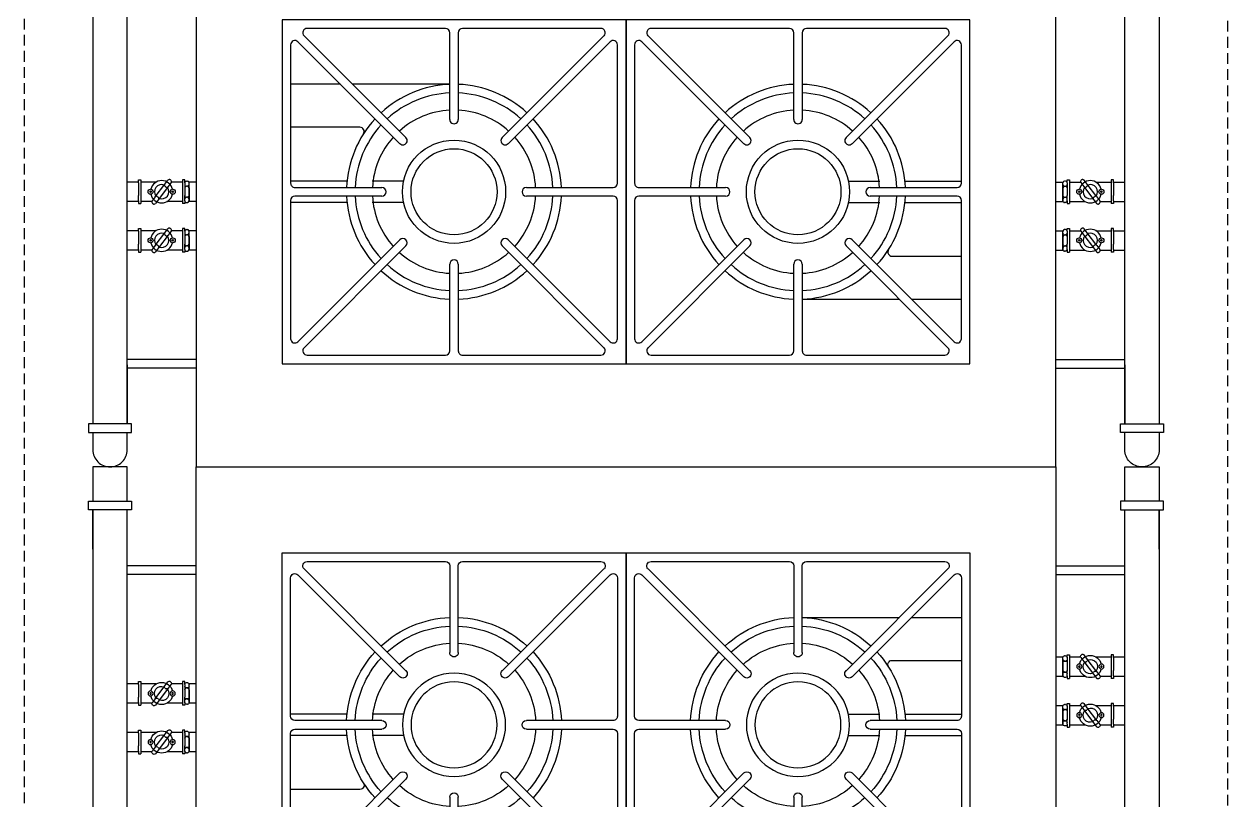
# Model space of a CAD drawing. Header units: millimetres. Extents: x -18806 to 201070, y -25046 to 92854.
# Drawn here: x 166193 to 167593, y -9469 to -8567 of the extents above; entities that cross this region are included whole.
import ezdxf

# ---------------------------------------------------------------- set-up
doc = ezdxf.new("R2010")
doc.units = ezdxf.units.MM
doc.header["$LTSCALE"] = 50
doc.linetypes.add('HIDDEN', pattern=[0.375, 0.25, -0.125])
for name, color, linetype in [('LAYA', 8, 'Continuous'), ('LAYC', 4, 'Continuous'), ('LAYH', 7, 'Continuous')]:
    doc.layers.add(name, color=color, linetype=linetype)

# ---------------------------------------------------------------- blocks, each defined once
blk = doc.blocks.new('Fg_440')
at = {"layer": 'LAYA'}
for p, q in [((0.0956, 1.12), (0.05, 1.12)), ((0.115, 1), (0.115, 1.08)), ((0.125, 1), (0.125, 1.08)), ((0.2522, 1.0669), (0.2522, 1.08)), ((0.2747, 1.0669), (0.2747, 1.08)), ((0.3088, 1.0669), (0.3088, 1.08)), ((0.3313, 1.0669), (0.3313, 1.08)), ((0.2497, 1.0669), (0.2497, 1.0644)), ((0.2529, 1.0669), (0.2497, 1.0669)), ((0.2497, 1.0644), (0.2772, 1.0644)), ((0.2522, 1.0462), (0.2522, 1.0644)), ((0.2529, 1.0669), (0.2591, 1.0669)), ((0.2591, 1.0669), (0.2679, 1.0669)), ((0.274, 1.0669), (0.2679, 1.0669)), ((0.274, 1.0669), (0.2772, 1.0669)), ((0.2747, 1.0513), (0.2747, 1.0644)), ((0.2772, 1.0669), (0.2772, 1.0644)), ((0.3095, 1.0669), (0.3063, 1.0669)), ((0.3063, 1.0669), (0.3063, 1.0644)), ((0.3063, 1.0644), (0.3338, 1.0644)), ((0.3088, 1.0462), (0.3088, 1.0644)), ((0.3095, 1.0669), (0.3156, 1.0669)), ((0.3156, 1.0669), (0.3244, 1.0669)), ((0.3305, 1.0669), (0.3244, 1.0669)), ((0.3305, 1.0669), (0.3338, 1.0669)), ((0.3313, 1.0513), (0.3313, 1.0644)), ((0.3338, 1.0669), (0.3338, 1.0644)), ((0.2696, 1.0475), (0.2742, 1.051)), ((0.3261, 1.0475), (0.3307, 1.051)), ((0.2547, 1.0363), (0.25, 1.0327)), ((0.2696, 1.0475), (0.2547, 1.0363)), ((0.2575, 1.0326), (0.2724, 1.0438)), ((0.2724, 1.0438), (0.277, 1.0473)), ((0.3112, 1.0363), (0.3065, 1.0327)), ((0.3261, 1.0475), (0.3112, 1.0363)), ((0.314, 1.0326), (0.3289, 1.0438)), ((0.3289, 1.0438), (0.3335, 1.0473)), ((0.2522, 1.0156), (0.2522, 1.0287)), ((0.2528, 1.029), (0.2575, 1.0326)), ((0.2747, 1.0156), (0.2747, 1.0338)), ((0.3088, 1.0156), (0.3088, 1.0287)), ((0.3093, 1.029), (0.314, 1.0326)), ((0.3313, 1.0156), (0.3313, 1.0338)), ((0.2497, 1.0156), (0.2772, 1.0156)), ((0.2497, 1.0131), (0.2497, 1.0156)), ((0.2529, 1.0131), (0.2497, 1.0131)), ((0.2509, 1.0111), (0.2509, 1.0101)), ((0.2522, 1), (0.2522, 1.0082)), ((0.2529, 1.0131), (0.2591, 1.0131)), ((0.2591, 1.0081), (0.2529, 1.0081)), ((0.2571, 1.0101), (0.2571, 1.0111)), ((0.2591, 1.0131), (0.2679, 1.0131)), ((0.274, 1.0081), (0.2591, 1.0081)), ((0.2591, 1.0081), (0.2679, 1.0081)), ((0.274, 1.0131), (0.2679, 1.0131)), ((0.2679, 1.0081), (0.274, 1.0081)), ((0.2699, 1.0101), (0.2699, 1.0111)), ((0.274, 1.0131), (0.2772, 1.0131)), ((0.2747, 1), (0.2747, 1.0082)), ((0.276, 1.0111), (0.276, 1.0101)), ((0.2772, 1.0131), (0.2772, 1.0156)), ((0.3063, 1.0131), (0.3063, 1.0156)), ((0.3063, 1.0156), (0.3338, 1.0156)), ((0.3095, 1.0131), (0.3063, 1.0131)), ((0.3075, 1.0111), (0.3075, 1.0101)), ((0.3088, 1), (0.3088, 1.0082)), ((0.3095, 1.0131), (0.3156, 1.0131)), ((0.3156, 1.0081), (0.3095, 1.0081)), ((0.3136, 1.0101), (0.3136, 1.0111)), ((0.3156, 1.0131), (0.3244, 1.0131)), ((0.3156, 1.0081), (0.3244, 1.0081)), ((0.3305, 1.0081), (0.3156, 1.0081)), ((0.3305, 1.0131), (0.3244, 1.0131)), ((0.3244, 1.0081), (0.3305, 1.0081)), ((0.3264, 1.0101), (0.3264, 1.0111)), ((0.3305, 1.0131), (0.3338, 1.0131)), ((0.3313, 1), (0.3313, 1.0082)), ((0.3325, 1.0111), (0.3325, 1.0101)), ((0.3338, 1.0131), (0.3338, 1.0156)), ((0.29, 0.89), (0.1291, 0.89)), ((0.2875, 0.825), (0.2875, 0.89)), ((0.295, 0.7841), (0.295, 0.885)), ((0.305, 0.885), (0.305, 0.7841)), ((0.4709, 0.89), (0.31, 0.89)), ((0.3125, 0.825), (0.3125, 0.89)), ((0.375, 0.8095), (0.375, 0.89)), ((0.11, 0.8709), (0.11, 0.71)), ((0.237, 0.7559), (0.1185, 0.8744)), ((0.1256, 0.8815), (0.2441, 0.763)), ((0.3559, 0.763), (0.4744, 0.8815)), ((0.4815, 0.8744), (0.363, 0.7559)), ((0.2875, 0.7587), (0.2875, 0.795)), ((0.3125, 0.7587), (0.3125, 0.795)), ((0.115, 0.705), (0.2159, 0.705)), ((0.3841, 0.705), (0.485, 0.705)), ((0.11, 0.69), (0.11, 0.5291)), ((0.2159, 0.695), (0.115, 0.695)), ((0.485, 0.695), (0.3841, 0.695)), ((0.1185, 0.5256), (0.237, 0.6441)), ((0.363, 0.6441), (0.4815, 0.5256)), ((0.2441, 0.637), (0.1256, 0.5185)), ((0.4744, 0.5185), (0.3559, 0.637)), ((0.295, 0.515), (0.295, 0.6159)), ((0.305, 0.6159), (0.305, 0.515)), ((0.1291, 0.51), (0.29, 0.51)), ((0.31, 0.51), (0.4709, 0.51)), ((0.29, 0.49), (0.1291, 0.49)), ((0.1256, 0.4815), (0.2441, 0.363)), ((0.295, 0.3841), (0.295, 0.485)), ((0.305, 0.485), (0.305, 0.3841)), ((0.4709, 0.49), (0.31, 0.49)), ((0.3559, 0.363), (0.4744, 0.4815)), ((0.11, 0.4709), (0.11, 0.31)), ((0.237, 0.3559), (0.1185, 0.4744)), ((0.4815, 0.4744), (0.363, 0.3559)), ((0.115, 0.305), (0.2159, 0.305)), ((0.2159, 0.295), (0.115, 0.295)), ((0.175, 0.295), (0.175, 0.1821)), ((0.3841, 0.305), (0.485, 0.305)), ((0.485, 0.295), (0.3841, 0.295)), ((0.11, 0.29), (0.11, 0.1291)), ((0.1185, 0.1256), (0.237, 0.2441)), ((0.2875, 0.2413), (0.2875, 0.205)), ((0.3125, 0.2413), (0.3125, 0.205)), ((0.363, 0.2441), (0.4815, 0.1256)), ((0.2441, 0.237), (0.1256, 0.1185)), ((0.4744, 0.1185), (0.3559, 0.237)), ((0.295, 0.115), (0.295, 0.2159)), ((0.305, 0.2159), (0.305, 0.115)), ((0.225, 0.1905), (0.225, 0.11)), ((0.2875, 0.175), (0.2875, 0.11)), ((0.3125, 0.175), (0.3125, 0.11)), ((0.175, 0.1679), (0.175, 0.11)), ((0.1291, 0.11), (0.29, 0.11)), ((0.31, 0.11), (0.4709, 0.11)), ((0.115, 0), (0.115, -0.08)), ((0.125, 0), (0.125, -0.08)), ((0.221, 0), (0.221, -0.0082)), ((0.2435, 0), (0.2435, -0.0082)), ((0.2775, 0), (0.2775, -0.0082)), ((0.3, 0), (0.3, -0.0082)), ((0.2185, -0.0131), (0.2185, -0.0156)), ((0.2217, -0.0131), (0.2185, -0.0131)), ((0.2197, -0.0111), (0.2197, -0.0101)), ((0.2278, -0.0081), (0.2217, -0.0081)), ((0.2217, -0.0131), (0.2278, -0.0131)), ((0.2258, -0.0101), (0.2258, -0.0111)), ((0.2278, -0.0081), (0.2367, -0.0081)), ((0.2428, -0.0081), (0.2278, -0.0081)), ((0.2278, -0.0131), (0.2367, -0.0131)), ((0.2367, -0.0081), (0.2428, -0.0081)), ((0.2428, -0.0131), (0.2367, -0.0131)), ((0.2387, -0.0101), (0.2387, -0.0111)), ((0.2428, -0.0131), (0.246, -0.0131)), ((0.2448, -0.0111), (0.2448, -0.0101)), ((0.246, -0.0131), (0.246, -0.0156)), ((0.2782, -0.0131), (0.275, -0.0131)), ((0.275, -0.0131), (0.275, -0.0156)), ((0.2762, -0.0111), (0.2762, -0.0101)), ((0.2843, -0.0081), (0.2782, -0.0081)), ((0.2782, -0.0131), (0.2843, -0.0131)), ((0.2823, -0.0101), (0.2823, -0.0111)), ((0.2993, -0.0081), (0.2843, -0.0081)), ((0.2843, -0.0081), (0.2932, -0.0081)), ((0.2843, -0.0131), (0.2932, -0.0131)), ((0.2932, -0.0081), (0.2993, -0.0081)), ((0.2993, -0.0131), (0.2932, -0.0131)), ((0.2952, -0.0101), (0.2952, -0.0111)), ((0.2993, -0.0131), (0.3025, -0.0131)), ((0.3013, -0.0111), (0.3013, -0.0101)), ((0.3025, -0.0131), (0.3025, -0.0156)), ((0.2185, -0.0156), (0.246, -0.0156)), ((0.221, -0.0156), (0.221, -0.0287)), ((0.2435, -0.0156), (0.2435, -0.0338)), ((0.275, -0.0156), (0.3025, -0.0156)), ((0.2775, -0.0156), (0.2775, -0.0287)), ((0.3, -0.0156), (0.3, -0.0338)), ((0.2234, -0.0363), (0.2187, -0.0327)), ((0.2215, -0.029), (0.2262, -0.0326)), ((0.2383, -0.0475), (0.2234, -0.0363)), ((0.2262, -0.0326), (0.2411, -0.0438)), ((0.28, -0.0363), (0.2752, -0.0327)), ((0.278, -0.029), (0.2827, -0.0326)), ((0.2948, -0.0475), (0.28, -0.0363)), ((0.2827, -0.0326), (0.2976, -0.0438)), ((0.221, -0.0462), (0.221, -0.0644)), ((0.2383, -0.0475), (0.243, -0.051)), ((0.2411, -0.0438), (0.2458, -0.0473)), ((0.2435, -0.0513), (0.2435, -0.0644)), ((0.2775, -0.0462), (0.2775, -0.0644)), ((0.2948, -0.0475), (0.2995, -0.051)), ((0.2976, -0.0438), (0.3023, -0.0473)), ((0.3, -0.0513), (0.3, -0.0644)), ((0.2185, -0.0644), (0.246, -0.0644)), ((0.2185, -0.0669), (0.2185, -0.0644)), ((0.2217, -0.0669), (0.2185, -0.0669)), ((0.221, -0.0669), (0.221, -0.08)), ((0.2217, -0.0669), (0.2278, -0.0669)), ((0.2278, -0.0669), (0.2367, -0.0669)), ((0.2428, -0.0669), (0.2367, -0.0669)), ((0.2428, -0.0669), (0.246, -0.0669)), ((0.2435, -0.0669), (0.2435, -0.08)), ((0.246, -0.0669), (0.246, -0.0644)), ((0.275, -0.0669), (0.275, -0.0644)), ((0.275, -0.0644), (0.3025, -0.0644)), ((0.2782, -0.0669), (0.275, -0.0669)), ((0.2775, -0.0669), (0.2775, -0.08)), ((0.2782, -0.0669), (0.2843, -0.0669)), ((0.2843, -0.0669), (0.2932, -0.0669)), ((0.2993, -0.0669), (0.2932, -0.0669)), ((0.2993, -0.0669), (0.3025, -0.0669)), ((0.3, -0.0669), (0.3, -0.08)), ((0.3025, -0.0669), (0.3025, -0.0644)), ((0.0956, -0.12), (0.05, -0.12))]:
    blk.add_line(p, q, dxfattribs=at)
for points in [[(0.05, 1.075), (0.05, 1.125), (0.04, 1.125), (0.04, 1.075)], [(0.5, 0.5), (0.5, 0.9), (0.1, 0.9), (0.1, 0.5)], [(0.1, 0.5), (0.1, 0.1), (0.5, 0.1), (0.5, 0.5)], [(0.05, -0.075), (0.05, -0.125), (0.04, -0.125), (0.04, -0.075)]]:
    blk.add_lwpolyline(points, close=True, dxfattribs=at)
for points in [[(0.04, 1.08), (0, 1.08), (0, 1.12), (0.04, 1.12)], [(0.05, 1.12), (0.95, 1.12)], [(0.95, 1.08), (0.05, 1.08)], [(0.04, -0.08), (0, -0.08), (0, -0.12), (0.04, -0.12)], [(0.95, -0.08), (0.05, -0.08)], [(0.05, -0.12), (0.95, -0.12)]]:
    blk.add_lwpolyline(points, dxfattribs=at)
for centre, radius in [((0.2635, 1.0529), 0.00289), ((0.2635, 1.0529), 0.00089), ((0.32, 1.0529), 0.00289), ((0.32, 1.0529), 0.00089), ((0.2635, 1.0271), 0.00289), ((0.2635, 1.0271), 0.00089), ((0.32, 1.0271), 0.00289), ((0.32, 1.0271), 0.00089), ((0.3, 0.7), 0.06), ((0.3, 0.7), 0.05), ((0.3, 0.3), 0.06), ((0.3, 0.3), 0.05), ((0.2322, -0.0271), 0.00289), ((0.2322, -0.0271), 0.00089), ((0.2887, -0.0271), 0.00289), ((0.2887, -0.0271), 0.00089), ((0.2322, -0.0529), 0.00289), ((0.2322, -0.0529), 0.00089), ((0.2887, -0.0529), 0.00289), ((0.2887, -0.0529), 0.00089)]:
    blk.add_circle(centre, radius, dxfattribs=at)
for centre, radius, start, end in [((0.2635, 1.04), 0.0129, 102.8958, 257.1042), ((0.2635, 1.04), 0.0129, 282.8958, 77.1042), ((0.2754, 1.0494), 0.002, 38.1717, 126.9871), ((0.2635, 1.04), 0.0172, 35.8026, 38.1717), ((0.2758, 1.0489), 0.002, 306.9871, 35.8026), ((0.32, 1.04), 0.0129, 102.8958, 257.1042), ((0.32, 1.04), 0.0129, 282.8958, 77.1042), ((0.3319, 1.0494), 0.002, 38.1717, 126.9871), ((0.32, 1.04), 0.0172, 35.8026, 38.1717), ((0.3323, 1.0489), 0.002, 306.9871, 35.8026), ((0.2559, 1.0347), 0.002, 34.0483, 126.9871), ((0.2635, 1.04), 0.00831, 53.1639, 200.8104), ((0.2635, 1.04), 0.00831, 233.1639, 20.8104), ((0.2708, 1.0459), 0.002, 126.9871, 218.4873), ((0.2558, 1.034), 0.0172, 36.6121, 38.4873), ((0.2712, 1.0454), 0.002, 216.6121, 306.9871), ((0.3124, 1.0347), 0.002, 34.0483, 126.9871), ((0.32, 1.04), 0.00831, 53.1639, 200.8104), ((0.32, 1.04), 0.00831, 233.1639, 20.8104), ((0.3273, 1.0459), 0.002, 126.9871, 218.4873), ((0.3123, 1.034), 0.0172, 36.6121, 38.4873), ((0.3277, 1.0454), 0.002, 216.6121, 306.9871), ((0.2512, 1.0311), 0.002, 126.9871, 215.8026), ((0.2635, 1.04), 0.0172, 215.8026, 218.1717), ((0.2516, 1.0306), 0.002, 218.1717, 306.9871), ((0.2563, 1.0342), 0.002, 306.9871, 35.9245), ((0.2718, 1.0454), 0.0172, 214.0483, 215.9245), ((0.3077, 1.0311), 0.002, 126.9871, 215.8026), ((0.32, 1.04), 0.0172, 215.8026, 218.1717), ((0.3081, 1.0306), 0.002, 218.1717, 306.9871), ((0.3128, 1.0342), 0.002, 306.9871, 35.9245), ((0.3283, 1.0454), 0.0172, 214.0483, 215.9245), ((0.2529, 1.0111), 0.002, 90, 180), ((0.2529, 1.0101), 0.002, 180, 270), ((0.2551, 1.0111), 0.002, 0, 90), ((0.2551, 1.0101), 0.002, 270, 0), ((0.2591, 1.0111), 0.002, 90, 180), ((0.2591, 1.0101), 0.002, 180, 270), ((0.2679, 1.0111), 0.002, 0, 90), ((0.2679, 1.0101), 0.002, 270, 0), ((0.2719, 1.0111), 0.002, 90, 180), ((0.2719, 1.0101), 0.002, 180, 270), ((0.274, 1.0111), 0.002, 0, 90), ((0.274, 1.0101), 0.002, 270, 0), ((0.3095, 1.0111), 0.002, 90, 180), ((0.3095, 1.0101), 0.002, 180, 270), ((0.3116, 1.0111), 0.002, 0, 90), ((0.3116, 1.0101), 0.002, 270, 0), ((0.3156, 1.0111), 0.002, 90, 180), ((0.3156, 1.0101), 0.002, 180, 270), ((0.3244, 1.0111), 0.002, 0, 90), ((0.3244, 1.0101), 0.002, 270, 0), ((0.3284, 1.0111), 0.002, 90, 180), ((0.3284, 1.0101), 0.002, 180, 270), ((0.3305, 1.0111), 0.002, 0, 90), ((0.3305, 1.0101), 0.002, 270, 0), ((0.1291, 0.885), 0.005, 90, 225), ((0.29, 0.885), 0.005, 0, 90), ((0.31, 0.885), 0.005, 90, 180), ((0.115, 0.8709), 0.005, 45, 180), ((0.3, 0.7), 0.125, 92.2924, 132.7076), ((0.3, 0.7), 0.115, 92.4919, 132.5081), ((0.3, 0.7), 0.125, 47.2924, 87.7076), ((0.3, 0.7), 0.115, 47.4919, 87.5081), ((0.37, 0.8095), 0.005, 237.421, 0), ((0.3, 0.7), 0.125, 137.2924, 177.7076), ((0.3, 0.7), 0.095, 93.017, 131.983), ((0.3, 0.7841), 0.005, 180, 0), ((0.3, 0.7), 0.095, 48.017, 86.983), ((0.3, 0.7), 0.115, 137.4919, 177.5081), ((0.3, 0.7), 0.115, 2.4919, 42.5081), ((0.3, 0.7), 0.095, 138.017, 176.983), ((0.2405, 0.7595), 0.005, 225, 45), ((0.3595, 0.7595), 0.005, 135, 315), ((0.3, 0.7), 0.095, 3.017, 41.983), ((0.115, 0.71), 0.005, 180, 270), ((0.2159, 0.7), 0.005, 270, 90), ((0.3841, 0.7), 0.005, 90, 270), ((0.115, 0.69), 0.005, 90, 180), ((0.3, 0.7), 0.125, 182.2924, 222.7076), ((0.3, 0.7), 0.115, 182.4919, 222.5081), ((0.3, 0.7), 0.095, 183.017, 221.983), ((0.3, 0.7), 0.095, 318.017, 356.983), ((0.3, 0.7), 0.115, 317.4919, 357.5081), ((0.2405, 0.6405), 0.005, 315, 135), ((0.3595, 0.6405), 0.005, 45, 225), ((0.3, 0.7), 0.095, 228.017, 266.983), ((0.3, 0.6159), 0.005, 0, 180), ((0.3, 0.7), 0.095, 273.017, 311.983), ((0.3, 0.7), 0.125, 227.2924, 267.7076), ((0.3, 0.7), 0.115, 227.4919, 267.5081), ((0.3, 0.7), 0.115, 272.4919, 312.5081), ((0.3, 0.7), 0.125, 272.2924, 312.7076), ((0.115, 0.5291), 0.005, 180, 315), ((0.1291, 0.515), 0.005, 135, 270), ((0.29, 0.515), 0.005, 270, 0), ((0.31, 0.515), 0.005, 180, 270), ((0.1291, 0.485), 0.005, 90, 225), ((0.29, 0.485), 0.005, 0, 90), ((0.31, 0.485), 0.005, 90, 180), ((0.115, 0.4709), 0.005, 45, 180), ((0.3, 0.3), 0.125, 92.2924, 132.7076), ((0.3, 0.3), 0.125, 47.2924, 87.7076), ((0.3, 0.3), 0.115, 92.4919, 132.5081), ((0.3, 0.3), 0.115, 47.4919, 87.5081), ((0.3, 0.3), 0.095, 93.017, 131.983), ((0.3, 0.3), 0.095, 48.017, 86.983), ((0.3, 0.3), 0.125, 137.2924, 177.7076), ((0.3, 0.3841), 0.005, 180, 0), ((0.3, 0.3), 0.115, 137.4919, 177.5081), ((0.3, 0.3), 0.115, 2.4919, 42.5081), ((0.3, 0.3), 0.095, 138.017, 176.983), ((0.2405, 0.3595), 0.005, 225, 45), ((0.3595, 0.3595), 0.005, 135, 315), ((0.3, 0.3), 0.095, 3.017, 41.983), ((0.115, 0.31), 0.005, 180, 270), ((0.115, 0.29), 0.005, 90, 180), ((0.3, 0.3), 0.125, 182.2924, 222.7076), ((0.3, 0.3), 0.115, 182.4919, 222.5081), ((0.3, 0.3), 0.095, 183.017, 221.983), ((0.2159, 0.3), 0.005, 270, 90), ((0.3, 0.3), 0.095, 318.017, 356.983), ((0.3841, 0.3), 0.005, 90, 270), ((0.3, 0.3), 0.115, 317.4919, 357.5081), ((0.2405, 0.2405), 0.005, 315, 135), ((0.3595, 0.2405), 0.005, 45, 225), ((0.3, 0.3), 0.095, 228.017, 266.983), ((0.3, 0.3), 0.095, 273.017, 311.983), ((0.3, 0.3), 0.115, 227.4919, 267.5081), ((0.3, 0.2159), 0.005, 0, 180), ((0.3, 0.3), 0.115, 272.4919, 312.5081), ((0.3, 0.3), 0.125, 227.2924, 267.7076), ((0.3, 0.3), 0.125, 272.2924, 312.7076), ((0.23, 0.1905), 0.005, 57.421, 180), ((0.115, 0.1291), 0.005, 180, 315), ((0.1291, 0.115), 0.005, 135, 270), ((0.29, 0.115), 0.005, 270, 0), ((0.31, 0.115), 0.005, 180, 270), ((0.2217, -0.0101), 0.002, 90, 180), ((0.2217, -0.0111), 0.002, 180, 270), ((0.2238, -0.0101), 0.002, 0, 90), ((0.2238, -0.0111), 0.002, 270, 0), ((0.2278, -0.0101), 0.002, 90, 180), ((0.2278, -0.0111), 0.002, 180, 270), ((0.2367, -0.0101), 0.002, 0, 90), ((0.2367, -0.0111), 0.002, 270, 0), ((0.2407, -0.0101), 0.002, 90, 180), ((0.2407, -0.0111), 0.002, 180, 270), ((0.2428, -0.0101), 0.002, 0, 90), ((0.2428, -0.0111), 0.002, 270, 0), ((0.2782, -0.0101), 0.002, 90, 180), ((0.2782, -0.0111), 0.002, 180, 270), ((0.2803, -0.0101), 0.002, 0, 90), ((0.2803, -0.0111), 0.002, 270, 0), ((0.2843, -0.0101), 0.002, 90, 180), ((0.2843, -0.0111), 0.002, 180, 270), ((0.2932, -0.0101), 0.002, 0, 90), ((0.2932, -0.0111), 0.002, 270, 0), ((0.2972, -0.0101), 0.002, 90, 180), ((0.2972, -0.0111), 0.002, 180, 270), ((0.2993, -0.0101), 0.002, 0, 90), ((0.2993, -0.0111), 0.002, 270, 0), ((0.2322, -0.04), 0.0129, 102.8958, 257.1042), ((0.2322, -0.04), 0.0129, 282.8958, 77.1042), ((0.2887, -0.04), 0.0129, 102.8958, 257.1042), ((0.2887, -0.04), 0.0129, 282.8958, 77.1042), ((0.2199, -0.0311), 0.002, 144.1974, 233.0129), ((0.2322, -0.04), 0.0172, 141.8283, 144.1974), ((0.2203, -0.0306), 0.002, 53.0129, 141.8283), ((0.2246, -0.0347), 0.002, 233.0129, 325.9517), ((0.2322, -0.04), 0.00831, 159.1896, 306.8361), ((0.225, -0.0342), 0.002, 324.0755, 53.0129), ((0.2405, -0.0454), 0.0172, 144.0755, 145.9517), ((0.2322, -0.04), 0.00831, 339.1896, 126.8361), ((0.2764, -0.0311), 0.002, 144.1974, 233.0129), ((0.2887, -0.04), 0.0172, 141.8283, 144.1974), ((0.2768, -0.0306), 0.002, 53.0129, 141.8283), ((0.2812, -0.0347), 0.002, 233.0129, 325.9517), ((0.2887, -0.04), 0.00831, 159.1896, 306.8361), ((0.2815, -0.0342), 0.002, 324.0755, 53.0129), ((0.2971, -0.0454), 0.0172, 144.0755, 145.9517), ((0.2887, -0.04), 0.00831, 339.1896, 126.8361), ((0.2395, -0.0459), 0.002, 141.5127, 233.0129), ((0.2245, -0.034), 0.0172, 321.5127, 323.3879), ((0.2399, -0.0454), 0.002, 53.0129, 143.3879), ((0.2442, -0.0494), 0.002, 233.0129, 321.8283), ((0.2322, -0.04), 0.0172, 321.8283, 324.1974), ((0.2446, -0.0489), 0.002, 324.1974, 53.0129), ((0.2961, -0.0459), 0.002, 141.5127, 233.0129), ((0.281, -0.034), 0.0172, 321.5127, 323.3879), ((0.2964, -0.0454), 0.002, 53.0129, 143.3879), ((0.3007, -0.0494), 0.002, 233.0129, 321.8283), ((0.3011, -0.0489), 0.002, 324.1974, 53.0129), ((0.2887, -0.04), 0.0172, 321.8283, 324.1974)]:
    blk.add_arc(centre, radius, start, end, dxfattribs=at)
at = {"layer": 'LAYC'}
blk.add_lwpolyline([(1, 0), (1, 1), (0, 1), (0, 0)], close=True, dxfattribs=at)
blk = doc.blocks.new('Fg_460')
at = {"layer": 'LAYA'}
for p, q in [((-0.0956, 1.12), (-0.05, 1.12)), ((-0.3313, 1.0669), (-0.3313, 1.08)), ((-0.3088, 1.0669), (-0.3088, 1.08)), ((-0.2747, 1.0669), (-0.2747, 1.08)), ((-0.2522, 1.0669), (-0.2522, 1.08)), ((-0.125, 1), (-0.125, 1.08)), ((-0.1187, 1.08), (-0.05, 1.08)), ((-0.115, 1), (-0.115, 1.08)), ((-0.3338, 1.0669), (-0.3338, 1.0644)), ((-0.3305, 1.0669), (-0.3338, 1.0669)), ((-0.3338, 1.0644), (-0.3062, 1.0644)), ((-0.3313, 1.0462), (-0.3313, 1.0644)), ((-0.3305, 1.0669), (-0.3244, 1.0669)), ((-0.3244, 1.0669), (-0.3156, 1.0669)), ((-0.3095, 1.0669), (-0.3156, 1.0669)), ((-0.3095, 1.0669), (-0.3062, 1.0669)), ((-0.3088, 1.0513), (-0.3088, 1.0644)), ((-0.3062, 1.0669), (-0.3062, 1.0644)), ((-0.274, 1.0669), (-0.2772, 1.0669)), ((-0.2772, 1.0669), (-0.2772, 1.0644)), ((-0.2772, 1.0644), (-0.2497, 1.0644)), ((-0.2747, 1.0462), (-0.2747, 1.0644)), ((-0.274, 1.0669), (-0.2679, 1.0669)), ((-0.2679, 1.0669), (-0.2591, 1.0669)), ((-0.2529, 1.0669), (-0.2591, 1.0669)), ((-0.2529, 1.0669), (-0.2497, 1.0669)), ((-0.2522, 1.0513), (-0.2522, 1.0644)), ((-0.2497, 1.0669), (-0.2497, 1.0644)), ((-0.3139, 1.0475), (-0.3093, 1.051)), ((-0.2574, 1.0475), (-0.2528, 1.051)), ((-0.3288, 1.0363), (-0.3335, 1.0327)), ((-0.3139, 1.0475), (-0.3288, 1.0363)), ((-0.326, 1.0326), (-0.3111, 1.0438)), ((-0.3111, 1.0438), (-0.3065, 1.0473)), ((-0.2723, 1.0363), (-0.277, 1.0327)), ((-0.2574, 1.0475), (-0.2723, 1.0363)), ((-0.2695, 1.0326), (-0.2546, 1.0438)), ((-0.2546, 1.0438), (-0.25, 1.0473)), ((-0.3313, 1.0156), (-0.3313, 1.0287)), ((-0.3307, 1.029), (-0.326, 1.0326)), ((-0.3088, 1.0156), (-0.3088, 1.0338)), ((-0.2747, 1.0156), (-0.2747, 1.0287)), ((-0.2742, 1.029), (-0.2695, 1.0326)), ((-0.2522, 1.0156), (-0.2522, 1.0338)), ((-0.3338, 1.0156), (-0.3062, 1.0156)), ((-0.3338, 1.0131), (-0.3338, 1.0156)), ((-0.3305, 1.0131), (-0.3338, 1.0131)), ((-0.3325, 1.0111), (-0.3325, 1.0101)), ((-0.3313, 1), (-0.3313, 1.0082)), ((-0.3305, 1.0131), (-0.3244, 1.0131)), ((-0.3244, 1.0081), (-0.3305, 1.0081)), ((-0.3264, 1.0101), (-0.3264, 1.0111)), ((-0.3244, 1.0131), (-0.3156, 1.0131)), ((-0.3095, 1.0081), (-0.3244, 1.0081)), ((-0.3244, 1.0081), (-0.3156, 1.0081)), ((-0.3095, 1.0131), (-0.3156, 1.0131)), ((-0.3156, 1.0081), (-0.3095, 1.0081)), ((-0.3136, 1.0101), (-0.3136, 1.0111)), ((-0.3095, 1.0131), (-0.3062, 1.0131)), ((-0.3088, 1), (-0.3088, 1.0082)), ((-0.3075, 1.0111), (-0.3075, 1.0101)), ((-0.3062, 1.0131), (-0.3062, 1.0156)), ((-0.2772, 1.0131), (-0.2772, 1.0156)), ((-0.2772, 1.0156), (-0.2497, 1.0156)), ((-0.274, 1.0131), (-0.2772, 1.0131)), ((-0.276, 1.0111), (-0.276, 1.0101)), ((-0.2747, 1), (-0.2747, 1.0082)), ((-0.274, 1.0131), (-0.2679, 1.0131)), ((-0.2679, 1.0081), (-0.274, 1.0081)), ((-0.2699, 1.0101), (-0.2699, 1.0111)), ((-0.2679, 1.0131), (-0.2591, 1.0131)), ((-0.2679, 1.0081), (-0.2591, 1.0081)), ((-0.2529, 1.0081), (-0.2679, 1.0081)), ((-0.2529, 1.0131), (-0.2591, 1.0131)), ((-0.2591, 1.0081), (-0.2529, 1.0081)), ((-0.2571, 1.0101), (-0.2571, 1.0111)), ((-0.2529, 1.0131), (-0.2497, 1.0131)), ((-0.2522, 1), (-0.2522, 1.0082)), ((-0.2509, 1.0111), (-0.2509, 1.0101)), ((-0.2497, 1.0131), (-0.2497, 1.0156)), ((-0.33, 0.89), (-0.4909, 0.89)), ((-0.3325, 0.825), (-0.3325, 0.89)), ((-0.325, 0.7841), (-0.325, 0.885)), ((-0.315, 0.885), (-0.315, 0.7841)), ((-0.1491, 0.89), (-0.31, 0.89)), ((-0.3075, 0.825), (-0.3075, 0.89)), ((-0.245, 0.8095), (-0.245, 0.89)), ((-0.195, 0.8321), (-0.195, 0.89)), ((-0.51, 0.8709), (-0.51, 0.71)), ((-0.383, 0.7559), (-0.5015, 0.8744)), ((-0.4944, 0.8815), (-0.3759, 0.763)), ((-0.2641, 0.763), (-0.1456, 0.8815)), ((-0.1385, 0.8744), (-0.257, 0.7559)), ((-0.13, 0.71), (-0.13, 0.8709)), ((-0.195, 0.705), (-0.195, 0.8179)), ((-0.3325, 0.7587), (-0.3325, 0.795)), ((-0.3075, 0.7587), (-0.3075, 0.795)), ((-0.505, 0.705), (-0.4041, 0.705)), ((-0.2359, 0.705), (-0.135, 0.705)), ((-0.51, 0.69), (-0.51, 0.5291)), ((-0.4041, 0.695), (-0.505, 0.695)), ((-0.135, 0.695), (-0.2359, 0.695)), ((-0.13, 0.5291), (-0.13, 0.69)), ((-0.5015, 0.5256), (-0.383, 0.6441)), ((-0.257, 0.6441), (-0.1385, 0.5256)), ((-0.3759, 0.637), (-0.4944, 0.5185)), ((-0.1456, 0.5185), (-0.2641, 0.637)), ((-0.325, 0.515), (-0.325, 0.6159)), ((-0.315, 0.6159), (-0.315, 0.515)), ((-0.4909, 0.51), (-0.33, 0.51)), ((-0.31, 0.51), (-0.1491, 0.51)), ((-0.33, 0.49), (-0.4909, 0.49)), ((-0.4944, 0.4815), (-0.3759, 0.363)), ((-0.325, 0.3841), (-0.325, 0.485)), ((-0.315, 0.485), (-0.315, 0.3841)), ((-0.1491, 0.49), (-0.31, 0.49)), ((-0.2641, 0.363), (-0.1456, 0.4815)), ((-0.51, 0.4709), (-0.51, 0.31)), ((-0.383, 0.3559), (-0.5015, 0.4744)), ((-0.1385, 0.4744), (-0.257, 0.3559)), ((-0.13, 0.31), (-0.13, 0.4709)), ((-0.505, 0.305), (-0.4041, 0.305)), ((-0.4041, 0.295), (-0.505, 0.295)), ((-0.445, 0.295), (-0.445, 0.1821)), ((-0.2359, 0.305), (-0.135, 0.305)), ((-0.135, 0.295), (-0.2359, 0.295)), ((-0.51, 0.29), (-0.51, 0.1291)), ((-0.13, 0.1291), (-0.13, 0.29)), ((-0.5015, 0.1256), (-0.383, 0.2441)), ((-0.3325, 0.2413), (-0.3325, 0.205)), ((-0.3075, 0.2413), (-0.3075, 0.205)), ((-0.257, 0.2441), (-0.1385, 0.1256)), ((-0.3759, 0.237), (-0.4944, 0.1185)), ((-0.1456, 0.1185), (-0.2641, 0.237)), ((-0.325, 0.115), (-0.325, 0.2159)), ((-0.315, 0.2159), (-0.315, 0.115)), ((-0.395, 0.1905), (-0.395, 0.11)), ((-0.3325, 0.175), (-0.3325, 0.11)), ((-0.3075, 0.175), (-0.3075, 0.11)), ((-0.445, 0.1679), (-0.445, 0.11)), ((-0.4909, 0.11), (-0.33, 0.11)), ((-0.31, 0.11), (-0.1491, 0.11)), ((-0.3313, 0), (-0.3313, -0.0082)), ((-0.3088, 0), (-0.3088, -0.0082)), ((-0.2747, 0), (-0.2747, -0.0082)), ((-0.2522, 0), (-0.2522, -0.0082)), ((-0.125, 0), (-0.125, -0.08)), ((-0.115, 0), (-0.115, -0.08)), ((-0.3305, -0.0131), (-0.3338, -0.0131)), ((-0.3338, -0.0131), (-0.3338, -0.0156)), ((-0.3325, -0.0111), (-0.3325, -0.0101)), ((-0.3244, -0.0081), (-0.3305, -0.0081)), ((-0.3305, -0.0131), (-0.3244, -0.0131)), ((-0.3264, -0.0101), (-0.3264, -0.0111)), ((-0.3095, -0.0081), (-0.3244, -0.0081)), ((-0.3244, -0.0081), (-0.3156, -0.0081)), ((-0.3244, -0.0131), (-0.3156, -0.0131)), ((-0.3156, -0.0081), (-0.3095, -0.0081)), ((-0.3095, -0.0131), (-0.3156, -0.0131)), ((-0.3136, -0.0101), (-0.3136, -0.0111)), ((-0.3095, -0.0131), (-0.3062, -0.0131)), ((-0.3075, -0.0111), (-0.3075, -0.0101)), ((-0.3062, -0.0131), (-0.3062, -0.0156)), ((-0.2772, -0.0131), (-0.2772, -0.0156)), ((-0.274, -0.0131), (-0.2772, -0.0131)), ((-0.276, -0.0111), (-0.276, -0.0101)), ((-0.2679, -0.0081), (-0.274, -0.0081)), ((-0.274, -0.0131), (-0.2679, -0.0131)), ((-0.2699, -0.0101), (-0.2699, -0.0111)), ((-0.2679, -0.0081), (-0.2591, -0.0081)), ((-0.2529, -0.0081), (-0.2679, -0.0081)), ((-0.2679, -0.0131), (-0.2591, -0.0131)), ((-0.2591, -0.0081), (-0.2529, -0.0081)), ((-0.2529, -0.0131), (-0.2591, -0.0131)), ((-0.2571, -0.0101), (-0.2571, -0.0111)), ((-0.2529, -0.0131), (-0.2497, -0.0131)), ((-0.2509, -0.0111), (-0.2509, -0.0101)), ((-0.2497, -0.0131), (-0.2497, -0.0156)), ((-0.3338, -0.0156), (-0.3062, -0.0156)), ((-0.3313, -0.0156), (-0.3313, -0.0287)), ((-0.3088, -0.0156), (-0.3088, -0.0338)), ((-0.2772, -0.0156), (-0.2497, -0.0156)), ((-0.2747, -0.0156), (-0.2747, -0.0287)), ((-0.2522, -0.0156), (-0.2522, -0.0338)), ((-0.3288, -0.0363), (-0.3335, -0.0327)), ((-0.3307, -0.029), (-0.326, -0.0326)), ((-0.3139, -0.0475), (-0.3288, -0.0363)), ((-0.326, -0.0326), (-0.3111, -0.0438)), ((-0.2723, -0.0363), (-0.277, -0.0327)), ((-0.2742, -0.029), (-0.2695, -0.0326)), ((-0.2574, -0.0475), (-0.2723, -0.0363)), ((-0.2695, -0.0326), (-0.2546, -0.0438)), ((-0.3313, -0.0462), (-0.3313, -0.0644)), ((-0.3139, -0.0475), (-0.3093, -0.051)), ((-0.3111, -0.0438), (-0.3065, -0.0473)), ((-0.3088, -0.0513), (-0.3088, -0.0644)), ((-0.2747, -0.0462), (-0.2747, -0.0644)), ((-0.2574, -0.0475), (-0.2528, -0.051)), ((-0.2546, -0.0438), (-0.25, -0.0473)), ((-0.2522, -0.0513), (-0.2522, -0.0644)), ((-0.3338, -0.0669), (-0.3338, -0.0644)), ((-0.3338, -0.0644), (-0.3062, -0.0644)), ((-0.3305, -0.0669), (-0.3338, -0.0669)), ((-0.3313, -0.0669), (-0.3313, -0.08)), ((-0.3305, -0.0669), (-0.3244, -0.0669)), ((-0.3244, -0.0669), (-0.3156, -0.0669)), ((-0.3095, -0.0669), (-0.3156, -0.0669)), ((-0.3095, -0.0669), (-0.3062, -0.0669)), ((-0.3088, -0.0669), (-0.3088, -0.08)), ((-0.3062, -0.0669), (-0.3062, -0.0644)), ((-0.2772, -0.0644), (-0.2497, -0.0644)), ((-0.2772, -0.0669), (-0.2772, -0.0644)), ((-0.274, -0.0669), (-0.2772, -0.0669)), ((-0.2747, -0.0669), (-0.2747, -0.08)), ((-0.274, -0.0669), (-0.2679, -0.0669)), ((-0.2679, -0.0669), (-0.2591, -0.0669)), ((-0.2529, -0.0669), (-0.2591, -0.0669)), ((-0.2529, -0.0669), (-0.2497, -0.0669)), ((-0.2522, -0.0669), (-0.2522, -0.08)), ((-0.2497, -0.0669), (-0.2497, -0.0644)), ((-0.1187, -0.08), (-0.05, -0.08)), ((-0.0956, -0.12), (-0.05, -0.12))]:
    blk.add_line(p, q, dxfattribs=at)
for points in [[(-0.05, 1.075), (-0.05, 1.125), (-0.04, 1.125), (-0.04, 1.075)], [(-0.12, 0.5), (-0.12, 0.9), (-0.52, 0.9), (-0.52, 0.5)], [(-0.52, 0.5), (-0.52, 0.1), (-0.12, 0.1), (-0.12, 0.5)], [(-0.05, -0.075), (-0.05, -0.125), (-0.04, -0.125), (-0.04, -0.075)]]:
    blk.add_lwpolyline(points, close=True, dxfattribs=at)
for points in [[(-1.39, 1.12), (-0.05, 1.12)], [(-0.05, 1.08), (-1.39, 1.08)], [(-0.05, -0.08), (-1.39, -0.08)], [(-1.39, -0.12), (-0.05, -0.12)]]:
    blk.add_lwpolyline(points, dxfattribs=at)
for points in [[(-0.04, 1.12), (-0.02, 1.12, -0.414214), (0, 1.1), (0, 1.1, -0.414214), (-0.02, 1.08), (-0.04, 1.08)], [(-0.04, -0.12), (-0.02, -0.12, 0.414214), (0, -0.1), (0, -0.1, 0.414214), (-0.02, -0.08), (-0.04, -0.08)]]:
    blk.add_lwpolyline(points, format="xyb", dxfattribs=at)
for centre, radius in [((-0.32, 1.0529), 0.00289), ((-0.32, 1.0529), 0.00089), ((-0.2635, 1.0529), 0.00289), ((-0.2635, 1.0529), 0.00089), ((-0.32, 1.0271), 0.00289), ((-0.32, 1.0271), 0.00089), ((-0.2635, 1.0271), 0.00289), ((-0.2635, 1.0271), 0.00089), ((-0.32, 0.7), 0.06), ((-0.32, 0.7), 0.05), ((-0.32, 0.3), 0.06), ((-0.32, 0.3), 0.05), ((-0.32, -0.0271), 0.00289), ((-0.32, -0.0271), 0.00089), ((-0.2635, -0.0271), 0.00289), ((-0.2635, -0.0271), 0.00089), ((-0.32, -0.0529), 0.00289), ((-0.32, -0.0529), 0.00089), ((-0.2635, -0.0529), 0.00289), ((-0.2635, -0.0529), 0.00089)]:
    blk.add_circle(centre, radius, dxfattribs=at)
for centre, radius, start, end in [((-0.32, 1.04), 0.0129, 102.8958, 257.1042), ((-0.32, 1.04), 0.0129, 282.8958, 77.1042), ((-0.3081, 1.0494), 0.002, 38.1717, 126.9871), ((-0.32, 1.04), 0.0172, 35.8026, 38.1717), ((-0.3077, 1.0489), 0.002, 306.9871, 35.8026), ((-0.2635, 1.04), 0.0129, 102.8958, 257.1042), ((-0.2635, 1.04), 0.0129, 282.8958, 77.1042), ((-0.2516, 1.0494), 0.002, 38.1717, 126.9871), ((-0.2635, 1.04), 0.0172, 35.8026, 38.1717), ((-0.2512, 1.0489), 0.002, 306.9871, 35.8026), ((-0.3276, 1.0347), 0.002, 34.0483, 126.9871), ((-0.32, 1.04), 0.00831, 53.1639, 200.8104), ((-0.32, 1.04), 0.00831, 233.1639, 20.8104), ((-0.3127, 1.0459), 0.002, 126.9871, 218.4873), ((-0.3277, 1.034), 0.0172, 36.6121, 38.4873), ((-0.3123, 1.0454), 0.002, 216.6121, 306.9871), ((-0.2711, 1.0347), 0.002, 34.0483, 126.9871), ((-0.2635, 1.04), 0.00831, 53.1639, 200.8104), ((-0.2635, 1.04), 0.00831, 233.1639, 20.8104), ((-0.2562, 1.0459), 0.002, 126.9871, 218.4873), ((-0.2712, 1.034), 0.0172, 36.6121, 38.4873), ((-0.2558, 1.0454), 0.002, 216.6121, 306.9871), ((-0.3323, 1.0311), 0.002, 126.9871, 215.8026), ((-0.32, 1.04), 0.0172, 215.8026, 218.1717), ((-0.3319, 1.0306), 0.002, 218.1717, 306.9871), ((-0.3272, 1.0342), 0.002, 306.9871, 35.9245), ((-0.3117, 1.0454), 0.0172, 214.0483, 215.9245), ((-0.2758, 1.0311), 0.002, 126.9871, 215.8026), ((-0.2635, 1.04), 0.0172, 215.8026, 218.1717), ((-0.2754, 1.0306), 0.002, 218.1717, 306.9871), ((-0.2707, 1.0342), 0.002, 306.9871, 35.9245), ((-0.2552, 1.0454), 0.0172, 214.0483, 215.9245), ((-0.3305, 1.0111), 0.002, 90, 180), ((-0.3305, 1.0101), 0.002, 180, 270), ((-0.3284, 1.0111), 0.002, 0, 90), ((-0.3284, 1.0101), 0.002, 270, 0), ((-0.3244, 1.0111), 0.002, 90, 180), ((-0.3244, 1.0101), 0.002, 180, 270), ((-0.3156, 1.0111), 0.002, 0, 90), ((-0.3156, 1.0101), 0.002, 270, 0), ((-0.3116, 1.0111), 0.002, 90, 180), ((-0.3116, 1.0101), 0.002, 180, 270), ((-0.3095, 1.0111), 0.002, 0, 90), ((-0.3095, 1.0101), 0.002, 270, 0), ((-0.274, 1.0111), 0.002, 90, 180), ((-0.274, 1.0101), 0.002, 180, 270), ((-0.2719, 1.0111), 0.002, 0, 90), ((-0.2719, 1.0101), 0.002, 270, 0), ((-0.2679, 1.0111), 0.002, 90, 180), ((-0.2679, 1.0101), 0.002, 180, 270), ((-0.2591, 1.0111), 0.002, 0, 90), ((-0.2591, 1.0101), 0.002, 270, 0), ((-0.2551, 1.0111), 0.002, 90, 180), ((-0.2551, 1.0101), 0.002, 180, 270), ((-0.2529, 1.0111), 0.002, 0, 90), ((-0.2529, 1.0101), 0.002, 270, 0), ((-0.4909, 0.885), 0.005, 90, 225), ((-0.33, 0.885), 0.005, 0, 90), ((-0.31, 0.885), 0.005, 90, 180), ((-0.1491, 0.885), 0.005, 315, 90), ((-0.505, 0.8709), 0.005, 45, 180), ((-0.135, 0.8709), 0.005, 0, 135), ((-0.32, 0.7), 0.125, 92.2924, 132.7076), ((-0.32, 0.7), 0.115, 92.4919, 132.5081), ((-0.32, 0.7), 0.125, 47.2924, 87.7076), ((-0.32, 0.7), 0.115, 47.4919, 87.5081), ((-0.25, 0.8095), 0.005, 237.421, 0), ((-0.32, 0.7), 0.125, 137.2924, 177.7076), ((-0.32, 0.7), 0.095, 93.017, 131.983), ((-0.32, 0.7841), 0.005, 180, 0), ((-0.32, 0.7), 0.095, 48.017, 86.983), ((-0.32, 0.7), 0.125, 2.2924, 42.7076), ((-0.32, 0.7), 0.115, 137.4919, 177.5081), ((-0.32, 0.7), 0.115, 2.4919, 42.5081), ((-0.32, 0.7), 0.095, 138.017, 176.983), ((-0.3795, 0.7595), 0.005, 225, 45), ((-0.2605, 0.7595), 0.005, 135, 315), ((-0.32, 0.7), 0.095, 3.017, 41.983), ((-0.505, 0.71), 0.005, 180, 270), ((-0.4041, 0.7), 0.005, 270, 90), ((-0.2359, 0.7), 0.005, 90, 270), ((-0.135, 0.71), 0.005, 270, 0), ((-0.505, 0.69), 0.005, 90, 180), ((-0.32, 0.7), 0.125, 182.2924, 222.7076), ((-0.32, 0.7), 0.115, 182.4919, 222.5081), ((-0.32, 0.7), 0.095, 183.017, 221.983), ((-0.32, 0.7), 0.095, 318.017, 356.983), ((-0.32, 0.7), 0.115, 317.4919, 357.5081), ((-0.32, 0.7), 0.125, 317.2924, 357.7076), ((-0.135, 0.69), 0.005, 0, 90), ((-0.3795, 0.6405), 0.005, 315, 135), ((-0.2605, 0.6405), 0.005, 45, 225), ((-0.32, 0.7), 0.095, 228.017, 266.983), ((-0.32, 0.6159), 0.005, 0, 180), ((-0.32, 0.7), 0.095, 273.017, 311.983), ((-0.32, 0.7), 0.125, 227.2924, 267.7076), ((-0.32, 0.7), 0.115, 227.4919, 267.5081), ((-0.32, 0.7), 0.115, 272.4919, 312.5081), ((-0.32, 0.7), 0.125, 272.2924, 312.7076), ((-0.505, 0.5291), 0.005, 180, 315), ((-0.4909, 0.515), 0.005, 135, 270), ((-0.1491, 0.515), 0.005, 270, 45), ((-0.135, 0.5291), 0.005, 225, 0), ((-0.33, 0.515), 0.005, 270, 0), ((-0.31, 0.515), 0.005, 180, 270), ((-0.4909, 0.485), 0.005, 90, 225), ((-0.33, 0.485), 0.005, 0, 90), ((-0.31, 0.485), 0.005, 90, 180), ((-0.1491, 0.485), 0.005, 315, 90), ((-0.505, 0.4709), 0.005, 45, 180), ((-0.135, 0.4709), 0.005, 0, 135), ((-0.32, 0.3), 0.125, 92.2924, 132.7076), ((-0.32, 0.3), 0.125, 47.2924, 87.7076), ((-0.32, 0.3), 0.115, 92.4919, 132.5081), ((-0.32, 0.3), 0.115, 47.4919, 87.5081), ((-0.32, 0.3), 0.095, 93.017, 131.983), ((-0.32, 0.3), 0.095, 48.017, 86.983), ((-0.32, 0.3), 0.125, 137.2924, 177.7076), ((-0.32, 0.3841), 0.005, 180, 0), ((-0.32, 0.3), 0.125, 2.2924, 42.7076), ((-0.32, 0.3), 0.115, 137.4919, 177.5081), ((-0.32, 0.3), 0.115, 2.4919, 42.5081), ((-0.32, 0.3), 0.095, 138.017, 176.983), ((-0.3795, 0.3595), 0.005, 225, 45), ((-0.2605, 0.3595), 0.005, 135, 315), ((-0.32, 0.3), 0.095, 3.017, 41.983), ((-0.505, 0.31), 0.005, 180, 270), ((-0.135, 0.31), 0.005, 270, 0), ((-0.505, 0.29), 0.005, 90, 180), ((-0.32, 0.3), 0.125, 182.2924, 222.7076), ((-0.32, 0.3), 0.115, 182.4919, 222.5081), ((-0.32, 0.3), 0.095, 183.017, 221.983), ((-0.4041, 0.3), 0.005, 270, 90), ((-0.32, 0.3), 0.095, 318.017, 356.983), ((-0.2359, 0.3), 0.005, 90, 270), ((-0.32, 0.3), 0.115, 317.4919, 357.5081), ((-0.32, 0.3), 0.125, 317.2924, 357.7076), ((-0.135, 0.29), 0.005, 0, 90), ((-0.3795, 0.2405), 0.005, 315, 135), ((-0.2605, 0.2405), 0.005, 45, 225), ((-0.32, 0.3), 0.095, 228.017, 266.983), ((-0.32, 0.3), 0.095, 273.017, 311.983), ((-0.32, 0.3), 0.115, 227.4919, 267.5081), ((-0.32, 0.2159), 0.005, 0, 180), ((-0.32, 0.3), 0.115, 272.4919, 312.5081), ((-0.32, 0.3), 0.125, 227.2924, 267.7076), ((-0.32, 0.3), 0.125, 272.2924, 312.7076), ((-0.39, 0.1905), 0.005, 57.421, 180), ((-0.505, 0.1291), 0.005, 180, 315), ((-0.135, 0.1291), 0.005, 225, 0), ((-0.4909, 0.115), 0.005, 135, 270), ((-0.33, 0.115), 0.005, 270, 0), ((-0.31, 0.115), 0.005, 180, 270), ((-0.1491, 0.115), 0.005, 270, 45), ((-0.3305, -0.0101), 0.002, 90, 180), ((-0.3305, -0.0111), 0.002, 180, 270), ((-0.3284, -0.0101), 0.002, 0, 90), ((-0.3284, -0.0111), 0.002, 270, 0), ((-0.3244, -0.0101), 0.002, 90, 180), ((-0.3244, -0.0111), 0.002, 180, 270), ((-0.3156, -0.0101), 0.002, 0, 90), ((-0.3156, -0.0111), 0.002, 270, 0), ((-0.3116, -0.0101), 0.002, 90, 180), ((-0.3116, -0.0111), 0.002, 180, 270), ((-0.3095, -0.0101), 0.002, 0, 90), ((-0.3095, -0.0111), 0.002, 270, 0), ((-0.274, -0.0101), 0.002, 90, 180), ((-0.274, -0.0111), 0.002, 180, 270), ((-0.2719, -0.0101), 0.002, 0, 90), ((-0.2719, -0.0111), 0.002, 270, 0), ((-0.2679, -0.0101), 0.002, 90, 180), ((-0.2679, -0.0111), 0.002, 180, 270), ((-0.2591, -0.0101), 0.002, 0, 90), ((-0.2591, -0.0111), 0.002, 270, 0), ((-0.2551, -0.0101), 0.002, 90, 180), ((-0.2551, -0.0111), 0.002, 180, 270), ((-0.2529, -0.0101), 0.002, 0, 90), ((-0.2529, -0.0111), 0.002, 270, 0), ((-0.32, -0.04), 0.0129, 102.8958, 257.1042), ((-0.32, -0.04), 0.0129, 282.8958, 77.1042), ((-0.2635, -0.04), 0.0129, 102.8958, 257.1042), ((-0.2635, -0.04), 0.0129, 282.8958, 77.1042), ((-0.3323, -0.0311), 0.002, 144.1974, 233.0129), ((-0.32, -0.04), 0.0172, 141.8283, 144.1974), ((-0.3319, -0.0306), 0.002, 53.0129, 141.8283), ((-0.3276, -0.0347), 0.002, 233.0129, 325.9517), ((-0.32, -0.04), 0.00831, 159.1896, 306.8361), ((-0.3272, -0.0342), 0.002, 324.0755, 53.0129), ((-0.3117, -0.0454), 0.0172, 144.0755, 145.9517), ((-0.32, -0.04), 0.00831, 339.1896, 126.8361), ((-0.2758, -0.0311), 0.002, 144.1974, 233.0129), ((-0.2635, -0.04), 0.0172, 141.8283, 144.1974), ((-0.2754, -0.0306), 0.002, 53.0129, 141.8283), ((-0.2711, -0.0347), 0.002, 233.0129, 325.9517), ((-0.2635, -0.04), 0.00831, 159.1896, 306.8361), ((-0.2707, -0.0342), 0.002, 324.0755, 53.0129), ((-0.2552, -0.0454), 0.0172, 144.0755, 145.9517), ((-0.2635, -0.04), 0.00831, 339.1896, 126.8361), ((-0.3127, -0.0459), 0.002, 141.5127, 233.0129), ((-0.3277, -0.034), 0.0172, 321.5127, 323.3879), ((-0.3123, -0.0454), 0.002, 53.0129, 143.3879), ((-0.3081, -0.0494), 0.002, 233.0129, 321.8283), ((-0.3077, -0.0489), 0.002, 324.1974, 53.0129), ((-0.32, -0.04), 0.0172, 321.8283, 324.1974), ((-0.2562, -0.0459), 0.002, 141.5127, 233.0129), ((-0.2712, -0.034), 0.0172, 321.5127, 323.3879), ((-0.2558, -0.0454), 0.002, 53.0129, 143.3879), ((-0.2516, -0.0494), 0.002, 233.0129, 321.8283), ((-0.2512, -0.0489), 0.002, 324.1974, 53.0129), ((-0.2635, -0.04), 0.0172, 321.8283, 324.1974)]:
    blk.add_arc(centre, radius, start, end, dxfattribs=at)
at = {"layer": 'LAYC'}
blk.add_lwpolyline([(0, 0), (0, 1), (-1.44, 1), (-1.44, 0)], close=True, dxfattribs=at)

msp = doc.modelspace()

# ---------------------------------------------------------------- linework, layer by layer
at = {"layer": 'LAYC', "linetype": 'HIDDEN'}
msp.add_lwpolyline([(167593.212, -12081.879), (167593.212, -6741.879), (166193.212, -6741.879), (166193.212, -12081.879)], close=True, dxfattribs=at)

# ---------------------------------------------------------------- block references
at = {"layer": 'LAYC', "extrusion": (0, 0, -1), "xscale": 1000, "yscale": 1000, "zscale": -1000, "rotation": 270}
msp.add_blockref('Fg_440', (-167393.212, -9081.879), dxfattribs=at)
at = {"layer": 'LAYH', "xscale": 1000, "yscale": 1000, "zscale": 1000, "rotation": 270}
msp.add_blockref('Fg_460', (166393.212, -9081.879), dxfattribs=at)

doc.saveas('drawing.dxf')
